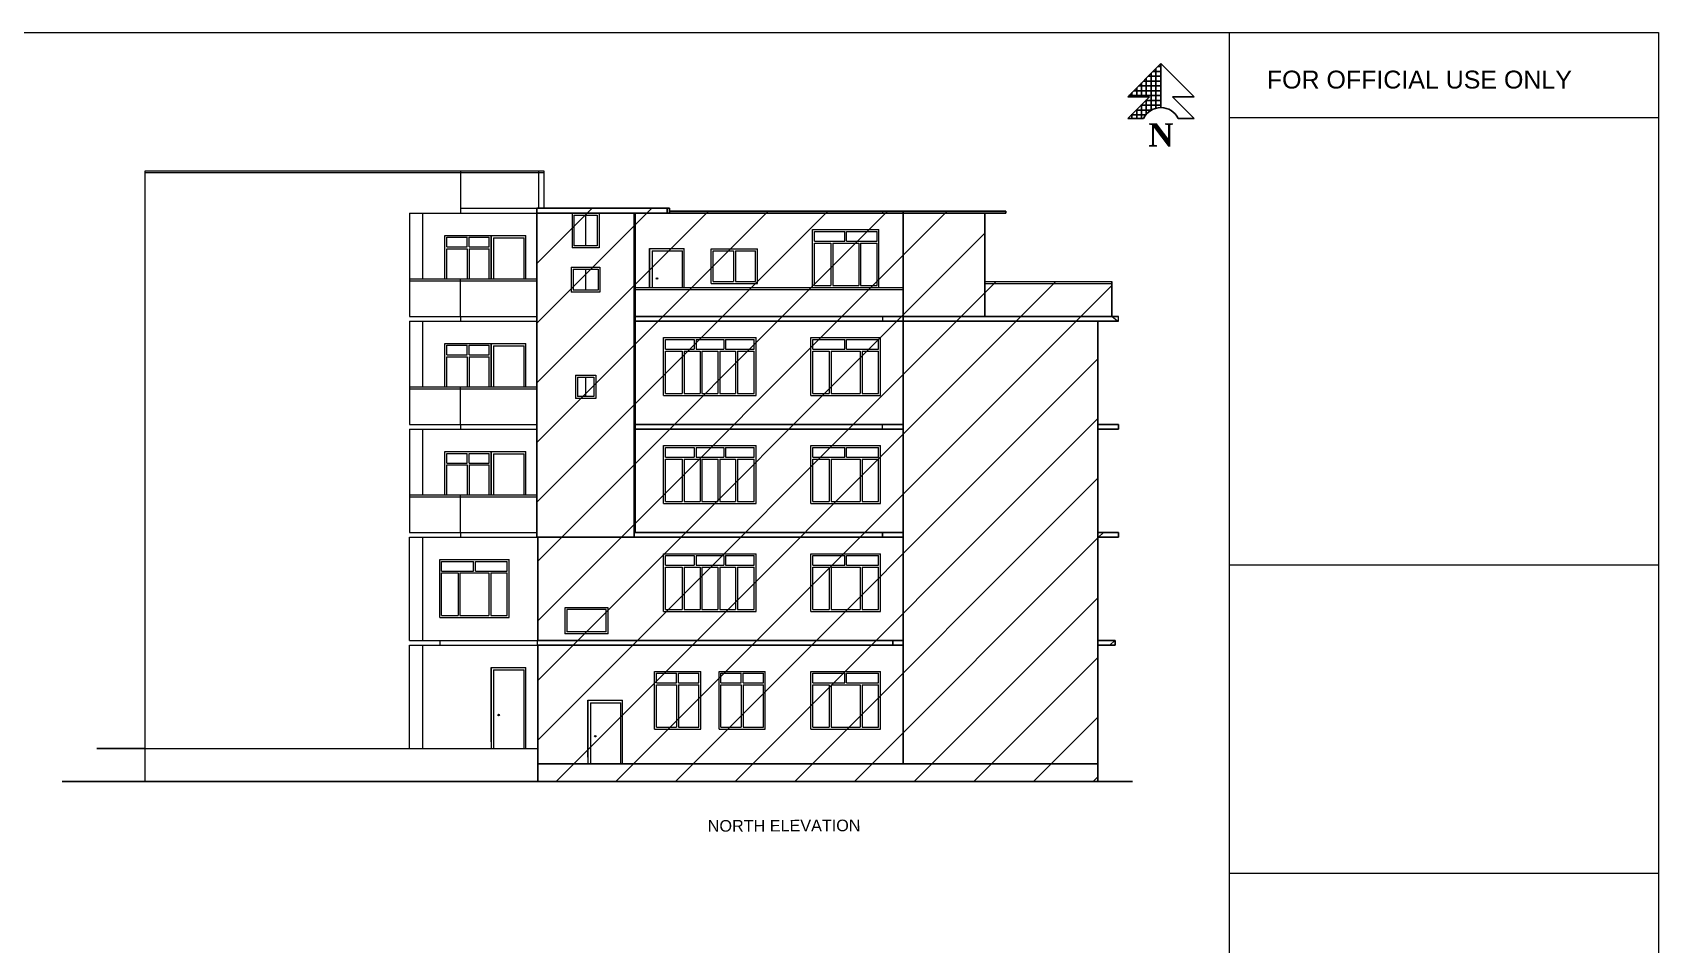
# Model space of a CAD drawing. Header units: inches. Extents: x 4069 to 291496, y -47643 to 12535.
# Drawn here: x 123478 to 125163, y -27846 to -26901 of the extents above; entities that cross this region are included whole.
import ezdxf

# ---------------------------------------------------------------- set-up
doc = ezdxf.new("R2010")
doc.units = ezdxf.units.IN
doc.header["$LTSCALE"] = 5
doc.header["$MEASUREMENT"] = 0
for name, color, linetype, lineweight in [('A-WALL', 7, 'Continuous', 9), ('DOOR', 62, 'Continuous', 0), ('ele1', 21, 'Continuous', 20), ('Railing', 43, 'Continuous', 18), ('win', 5, 'Continuous', 18)]:
    doc.layers.add(name, color=color, linetype=linetype, lineweight=lineweight)
for name, color, linetype in [('column', 4, 'Continuous'), ('TEXT', 6, 'Continuous'), ('WALL', 7, 'Continuous')]:
    doc.layers.add(name, color=color, linetype=linetype)
doc.styles.add('DIMTEXT', font='arial.ttf', dxfattribs={"height": 8})
doc.styles.get("Standard").update_dxf_attribs({"font": 'arial.ttf'})

# ---------------------------------------------------------------- blocks, each defined once
blk = doc.blocks.new('SDEGH')
at = {"layer": 'TEXT'}
h = blk.add_hatch(dxfattribs=at)
h.set_pattern_fill('NET', color=256, scale=40, style=0)
h.set_pattern_definition([(0, (43922.391, -13181.093), (0, 5), []), (90, (43922.391, -13181.093), (-5, 3e-16), [])])
h.paths.add_polyline_path([(52300.8, -9226.1), (52266.3, -9260.6), (52288.8, -9260.6), (52266.3, -9283.1), (52282.8, -9283.1, -0.284572), (52300.8, -9272)])
blk.add_line((52300.8, -9226.1), (52300.8, -9272), dxfattribs=at)
at = {"layer": 'WALL'}
for p, q in [((52266.3, -9260.6), (52300.8, -9226.1)), ((52335.4, -9260.6), (52300.8, -9226.1)), ((52266.3, -9260.6), (52288.8, -9260.6)), ((52266.3, -9283.1), (52288.8, -9260.6)), ((52335.4, -9260.6), (52312.9, -9260.6)), ((52335.4, -9283.1), (52312.9, -9260.6)), ((52266.3, -9283.1), (52282.8, -9283.1)), ((52335.4, -9283.1), (52318.8, -9283.1))]:
    blk.add_line(p, q, dxfattribs=at)
blk.add_arc((52300.8, -9292), 20.1, 26.4605, 153.5395, dxfattribs=at)
at = {"layer": 'Defpoints', "insert": (52287.7, -9288.2), "char_height": 24, "width": 23.16, "attachment_point": 1}
blk.add_mtext('{\\fTimes New Roman|b1|i0|c0|p18;N}', dxfattribs=at)

msp = doc.modelspace()

# ---------------------------------------------------------------- hatches: boundary and pattern name
at = {"layer": 'WALL', "linetype": 'ByBlock', "ltscale": 5, "true_color": 0xf8991e}
h = msp.add_hatch(dxfattribs=at)
h.set_pattern_fill('ANSI31', color=30, scale=350)
h.set_pattern_definition([(45, (116747.21, -23504.04), (-30.93592, 30.93592), [])])
h.paths.add_polyline_path([(124000.56922, -27083.00537), (124000.56922, -27424.00537), (124001.42217, -27424.00537), (124001.42217, -27677.00537), (124582.17527, -27677.00537), (124582.17527, -27536.00537), (124600.09733, -27536.00537), (124600.09733, -27531.00537), (124582.17527, -27531.00537), (124582.17527, -27424.00537), (124603.68174, -27424.00537), (124603.68174, -27419.00537), (124582.17527, -27419.00537), (124582.17527, -27312.00537), (124603.68174, -27312.00537), (124603.68174, -27307.00537), (124582.17527, -27307.00537), (124582.17527, -27200.00537), (124596.51292, -27200.00537), (124603.68174, -27200.00537), (124603.68174, -27195.00537), (124596.51292, -27195.00537), (124596.51292, -27159.00537), (124465.08447, -27159.00537), (124465.08447, -27086.00537), (124138.25347, -27086.00537), (124138.25347, -27083.00537)])

# ---------------------------------------------------------------- linework, layer by layer
at = {"layer": 'A-WALL', "ltscale": 5}
for p, q in [((123594.43047, -27083.00537), (123594.43047, -27044.00537)), ((123921.24315, -27044.00537), (123921.24315, -27088.00537)), ((124002.20513, -27044.00537), (124002.20513, -27083.00537)), ((124007.71007, -27044.00537), (124007.71007, -27083.00537)), ((123594.43047, -27677.00537), (123594.43047, -27083.00537)), ((123868.24315, -27088.00537), (124003.12941, -27088.00537)), ((123868.24315, -27088.00537), (123868.24315, -27195.00537)), ((123882.24315, -27156.00537), (123882.24315, -27088.00537)), ((123921.24315, -27083.00537), (124007.71007, -27083.00537)), ((124007.71007, -27088.00537), (124006.7858, -27088.00537)), ((124358.74691, -27086.00537), (124358.74691, -27088.00537)), ((123921.24315, -27195.00537), (123921.24315, -27156.00537)), ((123868.24315, -27195.00537), (124000.56922, -27195.00537)), ((123868.24315, -27200.00537), (124000.56922, -27200.00537)), ((123868.24315, -27200.00537), (123868.24315, -27307.00537)), ((123882.24315, -27268.00537), (123882.24315, -27200.00537)), ((123921.24315, -27195.00537), (123921.24315, -27200.00537)), ((124358.74691, -27195.00537), (124358.74691, -27200.00537)), ((124602.61657, -27200.00537), (124596.51292, -27195.00537)), ((124603.68174, -27200.00537), (124603.68174, -27195.00537)), ((123921.24315, -27307.00537), (123921.24315, -27268.00537)), ((123868.24315, -27307.00537), (124000.56922, -27307.00537)), ((123868.24315, -27312.00537), (124000.56922, -27312.00537)), ((123868.24315, -27312.00537), (123868.24315, -27419.00537)), ((123882.24315, -27380.00537), (123882.24315, -27312.00537)), ((123921.24315, -27307.00537), (123921.24315, -27312.00537)), ((124358.74691, -27312.00537), (124358.74691, -27307.00537)), ((123921.24315, -27419.00537), (123921.24315, -27380.00537)), ((123868.24315, -27419.00537), (124000.56922, -27419.00537)), ((123868.24315, -27424.00537), (124000.56922, -27424.00537)), ((123868.24315, -27531.00537), (123868.24315, -27424.00537)), ((123882.24315, -27531.00537), (123882.24315, -27424.00537)), ((123921.24315, -27419.00537), (123921.24315, -27424.00537)), ((123868.24315, -27531.00537), (124001.42217, -27531.00537)), ((123900.24315, -27536.00537), (123900.24315, -27531.00537)), ((124000.99569, -27536.00537), (124000.99569, -27531.00537)), ((123868.24315, -27536.00537), (124001.42217, -27536.00537)), ((123868.24315, -27643.00537), (123868.24315, -27536.00537)), ((123882.24315, -27643.00537), (123882.24315, -27536.00537)), ((123594.43047, -27643.00537), (124001.42217, -27643.00537))]:
    msp.add_line(p, q, dxfattribs=at)
for centre in [(124125.02011, -27155.76992), (123960.77893, -27608.25537), (124061.04853, -27630.25537)]:
    msp.add_circle(centre, 0.7664, dxfattribs=at)
at = {"layer": 'DOOR', "lineweight": 13}
for p, q in [((123953.12941, -27156.00537), (123953.12941, -27111.00537)), ((123953.12941, -27111.00537), (123953.12941, -27156.00537)), ((123953.12941, -27111.00537), (123989.12941, -27111.00537)), ((123955.62941, -27113.50537), (123955.62941, -27156.00537)), ((123955.62941, -27113.50537), (123987.12941, -27113.50537)), ((123987.12941, -27156.00537), (123987.12941, -27113.50537)), ((123989.12941, -27156.00537), (123989.12941, -27111.00537)), ((124117.3706, -27165.00537), (124117.3706, -27124.51992)), ((124117.3706, -27124.51992), (124117.3706, -27165.00537)), ((124117.3706, -27124.51992), (124153.35456, -27124.51992)), ((124153.35456, -27165.00537), (124153.35456, -27124.51992)), ((124119.8706, -27127.01992), (124119.8706, -27165.00537)), ((124119.8706, -27127.01992), (124151.35456, -27127.01992)), ((124151.35456, -27165.00537), (124151.35456, -27127.01992)), ((123953.12941, -27268.00537), (123953.12941, -27223.00537)), ((123953.12941, -27223.00537), (123953.12941, -27268.00537)), ((123953.12941, -27223.00537), (123989.12941, -27223.00537)), ((123955.62941, -27225.50537), (123955.62941, -27268.00537)), ((123955.62941, -27225.50537), (123987.12941, -27225.50537)), ((123987.12941, -27268.00537), (123987.12941, -27225.50537)), ((123989.12941, -27268.00537), (123989.12941, -27223.00537)), ((123953.12941, -27380.00537), (123953.12941, -27335.00537)), ((123953.12941, -27335.00537), (123953.12941, -27380.00537)), ((123953.12941, -27335.00537), (123989.12941, -27335.00537)), ((123955.62941, -27337.50537), (123955.62941, -27380.00537)), ((123955.62941, -27337.50537), (123987.12941, -27337.50537)), ((123987.12941, -27380.00537), (123987.12941, -27337.50537)), ((123989.12941, -27380.00537), (123989.12941, -27335.00537)), ((123953.12941, -27636.07351), (123953.12941, -27559.00537)), ((123953.12941, -27559.00537), (123953.12941, -27643.00537)), ((123953.12941, -27559.00537), (123989.12941, -27559.00537)), ((123955.62941, -27561.50537), (123955.62941, -27643.00537)), ((123955.62941, -27561.50537), (123987.12941, -27561.50537)), ((123987.12941, -27643.00537), (123987.12941, -27561.50537)), ((123989.12941, -27643.00537), (123989.12941, -27559.00537)), ((124053.39901, -27652.07351), (124053.39901, -27593.00537)), ((124053.39901, -27593.00537), (124053.39901, -27659.00537)), ((124053.39901, -27593.00537), (124089.38298, -27593.00537)), ((124055.89901, -27595.50537), (124055.89901, -27659.00537)), ((124055.89901, -27595.50537), (124087.38298, -27595.50537)), ((124087.38298, -27659.00537), (124087.38298, -27595.50537)), ((124089.38298, -27659.00537), (124089.38298, -27593.00537))]:
    msp.add_line(p, q, dxfattribs=at)
at = {"layer": 'ele1'}
for p, q in [((124718.79913, -29056.11078), (124718.79913, -26900.77781)), ((125163.44975, -26989.32637), (124718.79913, -26989.32637)), ((125163.44975, -27452.82471), (124718.79913, -27452.82471)), ((125163.44975, -27772.59013), (124718.79913, -27772.59013))]:
    msp.add_line(p, q, dxfattribs=at)
msp.add_lwpolyline([(122078.4853, -26900.77781), (125163.44975, -26900.77781), (125163.44975, -29056.11078), (122078.4853, -29056.11078)], close=True, dxfattribs=at)
msp.add_lwpolyline([(122078.4853, -26900.77781), (125163.44975, -26900.77781), (125163.44975, -29056.11078), (122078.4853, -29056.11078)], close=True, dxfattribs=at)
at = {"layer": 'Railing', "color": 30}
for p, q in [((123594.43047, -27044.00537), (124007.71007, -27044.00537)), ((123594.43047, -27046.00537), (124007.71007, -27046.00537)), ((123868.24315, -27156.00537), (124000.56922, -27156.00537)), ((123868.24315, -27158.00537), (124000.56922, -27158.00537)), ((124465.08447, -27159.00537), (124596.51292, -27159.00537)), ((124102.37728, -27165.00537), (124380.25339, -27165.00537)), ((124102.37728, -27167.00537), (124380.25339, -27167.00537)), ((124465.08447, -27161.00537), (124596.51292, -27161.00537)), ((123868.24315, -27268.00537), (124000.56922, -27268.00537)), ((123868.24315, -27270.00537), (124000.56922, -27270.00537)), ((123868.24315, -27380.00537), (124000.56922, -27380.00537)), ((123868.24315, -27382.00537), (124000.56922, -27382.00537))]:
    msp.add_line(p, q, dxfattribs=at)
at = {"layer": 'WALL', "color": 2, "linetype": 'ByBlock', "ltscale": 5}
for p, q in [((124000.56922, -27419.00537), (124000.56922, -27083.00537)), ((124000.56922, -27083.00537), (124137.98436, -27083.00537)), ((124000.56922, -27088.00537), (124137.98436, -27088.00537)), ((124101.303, -27424.00537), (124101.303, -27088.00537)), ((124102.37728, -27419.00537), (124102.37728, -27088.00537)), ((124135.70363, -27088.00537), (124135.70363, -27083.00537)), ((124137.98436, -27088.00537), (124137.98436, -27083.00537)), ((124137.98436, -27086.00537), (124486.59095, -27086.00537)), ((124137.98436, -27088.00537), (124486.59095, -27088.00537)), ((124380.25339, -27086.00537), (124380.25339, -27195.00537)), ((124465.08447, -27088.00537), (124465.08447, -27195.00537)), ((124486.59095, -27088.00537), (124486.59095, -27086.00537)), ((124596.51292, -27195.00537), (124596.51292, -27159.00537)), ((124102.37728, -27195.00537), (124465.08447, -27195.00537)), ((124102.37728, -27200.00537), (124380.25339, -27200.00537)), ((124380.25339, -27659.00537), (124380.25339, -27195.00537)), ((124380.25339, -27200.00537), (124603.68174, -27200.00537)), ((124465.08447, -27195.00537), (124603.68174, -27195.00537)), ((124582.17527, -27419.00537), (124582.17527, -27200.00537)), ((124102.37728, -27307.00537), (124380.25339, -27307.00537)), ((124102.37728, -27312.00537), (124380.25339, -27312.00537)), ((124582.17527, -27307.00537), (124603.68174, -27307.00537)), ((124582.17527, -27312.00537), (124603.68174, -27312.00537)), ((124603.68174, -27312.00537), (124603.68174, -27307.00537)), ((124000.56922, -27424.00537), (124000.56922, -27419.00537)), ((124000.56922, -27424.00537), (124380.25339, -27424.00537)), ((124001.42217, -27531.00537), (124001.42217, -27424.00537)), ((124101.303, -27419.00537), (124380.25339, -27419.00537)), ((124358.74691, -27424.00537), (124358.74691, -27419.00537)), ((124582.17527, -27419.00537), (124603.68174, -27419.00537)), ((124582.17527, -27531.00537), (124582.17527, -27419.00537)), ((124582.17527, -27424.00537), (124603.68174, -27424.00537)), ((124603.68174, -27424.00537), (124603.68174, -27419.00537)), ((124000.99569, -27531.00537), (124380.25339, -27531.00537)), ((124369.50015, -27536.00537), (124369.50015, -27531.00537)), ((124582.17527, -27531.00537), (124600.09733, -27531.00537)), ((124582.17527, -27531.00537), (124582.17527, -27677.00537)), ((124600.09733, -27536.00537), (124600.09733, -27531.00537)), ((124000.99569, -27536.00537), (124380.25339, -27536.00537)), ((124001.42217, -27536.00537), (124001.42217, -27677.00537)), ((124582.17527, -27536.00537), (124600.09733, -27536.00537)), ((123544.35158, -27643.00537), (123594.43047, -27643.00537)), ((124001.42217, -27659.00537), (124582.17527, -27659.00537)), ((123508.35158, -27677.00537), (124618.17527, -27677.00537))]:
    msp.add_line(p, q, dxfattribs=at)
at = {"layer": 'win'}
for p, q in [((124036.92232, -27088.00537), (124036.92232, -27124.00537)), ((124036.92232, -27088.00537), (124064.92232, -27088.00537)), ((124038.92232, -27090.00537), (124038.92232, -27122.00537)), ((124038.92232, -27090.00537), (124062.92232, -27090.00537)), ((124050.92232, -27090.00537), (124050.92232, -27122.00537)), ((124062.92232, -27090.00537), (124062.92232, -27122.00537)), ((124064.92232, -27088.00537), (124064.92232, -27124.00537)), ((124286.17568, -27105.00537), (124355.14495, -27105.00537)), ((124286.17568, -27165.00537), (124286.17568, -27105.00537)), ((124288.17568, -27107.00537), (124319.67635, -27107.00537)), ((124288.17568, -27117.00537), (124288.17568, -27107.00537)), ((124319.67635, -27117.00537), (124319.67635, -27107.00537)), ((124321.67635, -27107.00537), (124353.14495, -27107.00537)), ((124321.67635, -27117.00537), (124321.67635, -27107.00537)), ((124353.14495, -27117.00537), (124353.14495, -27107.00537)), ((124355.14495, -27165.00537), (124355.14495, -27105.00537)), ((123905.12941, -27111.00537), (123953.12941, -27111.00537)), ((123905.12941, -27156.00537), (123905.12941, -27111.00537)), ((123907.12941, -27113.00537), (123928.12941, -27113.00537)), ((123907.12941, -27123.00537), (123907.12941, -27113.00537)), ((123907.12941, -27123.00537), (123928.12941, -27123.00537)), ((123907.12941, -27156.00537), (123907.12941, -27125.00537)), ((123907.12941, -27125.00537), (123928.12941, -27125.00537)), ((123928.12941, -27123.00537), (123928.12941, -27113.00537)), ((123928.12941, -27125.00537), (123928.12941, -27156.00537)), ((123930.12941, -27113.00537), (123951.12941, -27113.00537)), ((123930.12941, -27123.00537), (123930.12941, -27113.00537)), ((123930.12941, -27123.00537), (123951.12941, -27123.00537)), ((123930.12941, -27125.00537), (123951.12941, -27125.00537)), ((123930.12941, -27125.00537), (123930.12941, -27156.00537)), ((123951.12941, -27123.00537), (123951.12941, -27113.00537)), ((123951.12941, -27156.00537), (123951.12941, -27125.00537)), ((123953.12941, -27156.00537), (123953.12941, -27111.00537)), ((124064.92232, -27124.00537), (124036.92232, -27124.00537)), ((124062.92232, -27122.00537), (124038.92232, -27122.00537)), ((124181.34209, -27125.00537), (124229.32072, -27125.00537)), ((124181.34209, -27161.00537), (124181.34209, -27125.00537)), ((124229.32072, -27161.00537), (124229.32072, -27125.00537)), ((124288.17568, -27117.00537), (124319.67635, -27117.00537)), ((124288.17568, -27119.00537), (124305.17635, -27119.00537)), ((124288.17568, -27163.00537), (124288.17568, -27119.00537)), ((124305.17635, -27119.00537), (124305.17635, -27163.00537)), ((124307.17635, -27119.00537), (124334.14495, -27119.00537)), ((124307.17635, -27119.00537), (124307.17635, -27163.00537)), ((124321.67635, -27117.00537), (124353.14495, -27117.00537)), ((124334.14495, -27119.00537), (124334.14495, -27163.00537)), ((124336.14495, -27119.00537), (124353.14495, -27119.00537)), ((124336.14495, -27119.00537), (124336.14495, -27163.00537)), ((124353.14495, -27163.00537), (124353.14495, -27119.00537)), ((124183.34209, -27159.00537), (124183.34209, -27127.00537)), ((124183.34209, -27127.00537), (124204.33141, -27127.00537)), ((124204.33141, -27127.00537), (124204.33141, -27159.00537)), ((124206.33141, -27127.00537), (124227.32072, -27127.00537)), ((124206.33141, -27127.00537), (124206.33141, -27159.00537)), ((124227.32072, -27159.00537), (124227.32072, -27127.00537)), ((124035.929, -27144.00537), (124035.929, -27170.00537)), ((124035.929, -27144.00537), (124065.91564, -27144.00537)), ((124037.929, -27146.00537), (124037.929, -27168.00537)), ((124037.929, -27146.00537), (124063.91564, -27146.00537)), ((124050.92232, -27146.00537), (124050.92232, -27168.00537)), ((124063.91564, -27146.00537), (124063.91564, -27168.00537)), ((124065.91564, -27144.00537), (124065.91564, -27170.00537)), ((124183.34209, -27159.00537), (124204.33141, -27159.00537)), ((124206.33141, -27159.00537), (124227.32072, -27159.00537)), ((124065.91564, -27170.00537), (124035.929, -27170.00537)), ((124063.91564, -27168.00537), (124037.929, -27168.00537)), ((124181.34209, -27161.00537), (124229.32072, -27161.00537)), ((124286.17568, -27165.00537), (124355.14495, -27165.00537)), ((124288.17568, -27163.00537), (124305.17635, -27163.00537)), ((124307.17635, -27163.00537), (124334.14495, -27163.00537)), ((124336.14495, -27163.00537), (124353.14495, -27163.00537)), ((123905.12941, -27223.00537), (123953.12941, -27223.00537)), ((123905.12941, -27268.00537), (123905.12941, -27223.00537)), ((123907.12941, -27225.00537), (123928.12941, -27225.00537)), ((123907.12941, -27235.00537), (123907.12941, -27225.00537)), ((123928.12941, -27235.00537), (123928.12941, -27225.00537)), ((123930.12941, -27225.00537), (123951.12941, -27225.00537)), ((123930.12941, -27235.00537), (123930.12941, -27225.00537)), ((123951.12941, -27235.00537), (123951.12941, -27225.00537)), ((123953.12941, -27268.00537), (123953.12941, -27223.00537)), ((124131.86414, -27217.00537), (124227.82139, -27217.00537)), ((124131.86414, -27277.00537), (124131.86414, -27217.00537)), ((124133.86414, -27219.00537), (124163.5308, -27219.00537)), ((124133.86414, -27229.00537), (124133.86414, -27219.00537)), ((124163.5308, -27219.00537), (124163.5308, -27229.00537)), ((124165.5308, -27219.00537), (124194.15472, -27219.00537)), ((124165.5308, -27219.00537), (124165.5308, -27229.00537)), ((124194.15472, -27219.00537), (124194.15472, -27229.00537)), ((124196.15472, -27219.00537), (124225.82139, -27219.00537)), ((124196.15472, -27219.00537), (124196.15472, -27229.00537)), ((124225.82139, -27229.00537), (124225.82139, -27219.00537)), ((124227.82139, -27277.00537), (124227.82139, -27217.00537)), ((124284.67635, -27217.00537), (124356.64428, -27217.00537)), ((124284.67635, -27277.00537), (124284.67635, -27217.00537)), ((124286.67635, -27219.00537), (124319.67635, -27219.00537)), ((124286.67635, -27229.00537), (124286.67635, -27219.00537)), ((124319.67635, -27229.00537), (124319.67635, -27219.00537)), ((124321.67635, -27219.00537), (124354.64428, -27219.00537)), ((124321.67635, -27229.00537), (124321.67635, -27219.00537)), ((124354.64428, -27229.00537), (124354.64428, -27219.00537)), ((124356.64428, -27277.00537), (124356.64428, -27217.00537)), ((123907.12941, -27235.00537), (123928.12941, -27235.00537)), ((123907.12941, -27268.00537), (123907.12941, -27237.00537)), ((123907.12941, -27237.00537), (123928.12941, -27237.00537)), ((123928.12941, -27237.00537), (123928.12941, -27268.00537)), ((123930.12941, -27235.00537), (123951.12941, -27235.00537)), ((123930.12941, -27237.00537), (123951.12941, -27237.00537)), ((123930.12941, -27237.00537), (123930.12941, -27268.00537)), ((123951.12941, -27268.00537), (123951.12941, -27237.00537)), ((124133.86414, -27229.00537), (124163.5308, -27229.00537)), ((124133.86414, -27231.00537), (124151.26414, -27231.00537)), ((124133.86414, -27275.00537), (124133.86414, -27231.00537)), ((124151.26414, -27231.00537), (124151.26414, -27275.00537)), ((124153.26414, -27231.00537), (124169.66414, -27231.00537)), ((124153.26414, -27231.00537), (124153.26414, -27275.00537)), ((124165.5308, -27229.00537), (124194.15472, -27229.00537)), ((124169.66414, -27231.00537), (124169.66414, -27275.00537)), ((124171.66414, -27231.00537), (124188.02139, -27231.00537)), ((124171.66414, -27231.00537), (124171.66414, -27275.00537)), ((124188.02139, -27231.00537), (124188.02139, -27275.00537)), ((124190.02139, -27231.00537), (124206.42139, -27231.00537)), ((124190.02139, -27231.00537), (124190.02139, -27275.00537)), ((124196.15472, -27229.00537), (124225.82139, -27229.00537)), ((124206.42139, -27231.00537), (124206.42139, -27275.00537)), ((124208.42139, -27231.00537), (124225.82139, -27231.00537)), ((124208.42139, -27231.00537), (124208.42139, -27275.00537)), ((124225.82139, -27275.00537), (124225.82139, -27231.00537)), ((124286.67635, -27229.00537), (124319.67635, -27229.00537)), ((124286.67635, -27231.00537), (124303.67635, -27231.00537)), ((124286.67635, -27275.00537), (124286.67635, -27231.00537)), ((124303.67635, -27231.00537), (124303.67635, -27275.00537)), ((124305.67635, -27231.00537), (124335.64428, -27231.00537)), ((124305.67635, -27231.00537), (124305.67635, -27275.00537)), ((124321.67635, -27229.00537), (124354.64428, -27229.00537)), ((124335.64428, -27231.00537), (124335.64428, -27275.00537)), ((124337.64428, -27231.00537), (124354.64428, -27231.00537)), ((124337.64428, -27231.00537), (124337.64428, -27275.00537)), ((124354.64428, -27275.00537), (124354.64428, -27231.00537)), ((124040.44079, -27256.00537), (124040.44079, -27280.00537)), ((124040.44079, -27256.00537), (124061.43143, -27256.00537)), ((124042.44079, -27258.00537), (124042.44079, -27278.00537)), ((124042.44079, -27258.00537), (124059.43143, -27258.00537)), ((124050.93611, -27258.00537), (124050.93611, -27278.00537)), ((124059.43143, -27258.00537), (124059.43143, -27278.00537)), ((124061.43143, -27256.00537), (124061.43143, -27280.00537)), ((124059.43143, -27278.00537), (124042.44079, -27278.00537)), ((124131.86414, -27277.00537), (124227.82139, -27277.00537)), ((124133.86414, -27275.00537), (124151.26414, -27275.00537)), ((124153.26414, -27275.00537), (124169.66414, -27275.00537)), ((124171.66414, -27275.00537), (124188.02139, -27275.00537)), ((124190.02139, -27275.00537), (124206.42139, -27275.00537)), ((124208.42139, -27275.00537), (124225.82139, -27275.00537)), ((124284.67635, -27277.00537), (124356.64428, -27277.00537)), ((124286.67635, -27275.00537), (124303.67635, -27275.00537)), ((124305.67635, -27275.00537), (124335.64428, -27275.00537)), ((124337.64428, -27275.00537), (124354.64428, -27275.00537)), ((124061.43143, -27280.00537), (124040.44079, -27280.00537)), ((124131.86414, -27329.00537), (124227.82139, -27329.00537)), ((124131.86414, -27389.00537), (124131.86414, -27329.00537)), ((124227.82139, -27389.00537), (124227.82139, -27329.00537)), ((124284.67635, -27329.00537), (124356.64428, -27329.00537)), ((124284.67635, -27389.00537), (124284.67635, -27329.00537)), ((124356.64428, -27389.00537), (124356.64428, -27329.00537)), ((123905.12941, -27335.00537), (123953.12941, -27335.00537)), ((123905.12941, -27380.00537), (123905.12941, -27335.00537)), ((123907.12941, -27337.00537), (123928.12941, -27337.00537)), ((123907.12941, -27347.00537), (123907.12941, -27337.00537)), ((123928.12941, -27347.00537), (123928.12941, -27337.00537)), ((123930.12941, -27337.00537), (123951.12941, -27337.00537)), ((123930.12941, -27347.00537), (123930.12941, -27337.00537)), ((123951.12941, -27347.00537), (123951.12941, -27337.00537)), ((123953.12941, -27380.00537), (123953.12941, -27335.00537)), ((124133.86414, -27331.00537), (124163.5308, -27331.00537)), ((124133.86414, -27341.00537), (124133.86414, -27331.00537)), ((124133.86414, -27341.00537), (124163.5308, -27341.00537)), ((124133.86414, -27343.00537), (124151.26414, -27343.00537)), ((124133.86414, -27387.00537), (124133.86414, -27343.00537)), ((124151.26414, -27343.00537), (124151.26414, -27387.00537)), ((124153.26414, -27343.00537), (124169.66414, -27343.00537)), ((124153.26414, -27343.00537), (124153.26414, -27387.00537)), ((124163.5308, -27331.00537), (124163.5308, -27341.00537)), ((124165.5308, -27331.00537), (124194.15472, -27331.00537)), ((124165.5308, -27331.00537), (124165.5308, -27341.00537)), ((124165.5308, -27341.00537), (124194.15472, -27341.00537)), ((124169.66414, -27343.00537), (124169.66414, -27387.00537)), ((124171.66414, -27343.00537), (124188.02139, -27343.00537)), ((124171.66414, -27343.00537), (124171.66414, -27387.00537)), ((124188.02139, -27343.00537), (124188.02139, -27387.00537)), ((124190.02139, -27343.00537), (124206.42139, -27343.00537)), ((124190.02139, -27343.00537), (124190.02139, -27387.00537)), ((124194.15472, -27331.00537), (124194.15472, -27341.00537)), ((124196.15472, -27331.00537), (124225.82139, -27331.00537)), ((124196.15472, -27331.00537), (124196.15472, -27341.00537)), ((124196.15472, -27341.00537), (124225.82139, -27341.00537)), ((124206.42139, -27343.00537), (124206.42139, -27387.00537)), ((124208.42139, -27343.00537), (124225.82139, -27343.00537)), ((124208.42139, -27343.00537), (124208.42139, -27387.00537)), ((124225.82139, -27341.00537), (124225.82139, -27331.00537)), ((124225.82139, -27387.00537), (124225.82139, -27343.00537)), ((124286.67635, -27331.00537), (124319.67635, -27331.00537)), ((124286.67635, -27341.00537), (124286.67635, -27331.00537)), ((124286.67635, -27341.00537), (124319.67635, -27341.00537)), ((124286.67635, -27343.00537), (124303.67635, -27343.00537)), ((124286.67635, -27387.00537), (124286.67635, -27343.00537)), ((124303.67635, -27343.00537), (124303.67635, -27387.00537)), ((124305.67635, -27343.00537), (124335.64428, -27343.00537)), ((124305.67635, -27343.00537), (124305.67635, -27387.00537)), ((124319.67635, -27341.00537), (124319.67635, -27331.00537)), ((124321.67635, -27331.00537), (124354.64428, -27331.00537)), ((124321.67635, -27341.00537), (124321.67635, -27331.00537)), ((124321.67635, -27341.00537), (124354.64428, -27341.00537)), ((124335.64428, -27343.00537), (124335.64428, -27387.00537)), ((124337.64428, -27343.00537), (124354.64428, -27343.00537)), ((124337.64428, -27343.00537), (124337.64428, -27387.00537)), ((124354.64428, -27341.00537), (124354.64428, -27331.00537)), ((124354.64428, -27387.00537), (124354.64428, -27343.00537)), ((123907.12941, -27347.00537), (123928.12941, -27347.00537)), ((123907.12941, -27380.00537), (123907.12941, -27349.00537)), ((123907.12941, -27349.00537), (123928.12941, -27349.00537)), ((123928.12941, -27349.00537), (123928.12941, -27380.00537)), ((123930.12941, -27347.00537), (123951.12941, -27347.00537)), ((123930.12941, -27349.00537), (123951.12941, -27349.00537)), ((123930.12941, -27349.00537), (123930.12941, -27380.00537)), ((123951.12941, -27380.00537), (123951.12941, -27349.00537)), ((124131.86414, -27389.00537), (124227.82139, -27389.00537)), ((124133.86414, -27387.00537), (124151.26414, -27387.00537)), ((124153.26414, -27387.00537), (124169.66414, -27387.00537)), ((124171.66414, -27387.00537), (124188.02139, -27387.00537)), ((124190.02139, -27387.00537), (124206.42139, -27387.00537)), ((124208.42139, -27387.00537), (124225.82139, -27387.00537)), ((124284.67635, -27389.00537), (124356.64428, -27389.00537)), ((124286.67635, -27387.00537), (124303.67635, -27387.00537)), ((124305.67635, -27387.00537), (124335.64428, -27387.00537)), ((124337.64428, -27387.00537), (124354.64428, -27387.00537)), ((123899.68628, -27447.00537), (123971.68628, -27447.00537)), ((123899.68628, -27507.00537), (123899.68628, -27447.00537)), ((123971.68628, -27507.00537), (123971.68628, -27447.00537)), ((124131.86414, -27441.00537), (124227.82139, -27441.00537)), ((124131.86414, -27501.00537), (124131.86414, -27441.00537)), ((124133.86414, -27443.00537), (124163.5308, -27443.00537)), ((124133.86414, -27453.00537), (124133.86414, -27443.00537)), ((124163.5308, -27443.00537), (124163.5308, -27453.00537)), ((124165.5308, -27443.00537), (124194.15472, -27443.00537)), ((124165.5308, -27443.00537), (124165.5308, -27453.00537)), ((124194.15472, -27443.00537), (124194.15472, -27453.00537)), ((124196.15472, -27443.00537), (124225.82139, -27443.00537)), ((124196.15472, -27443.00537), (124196.15472, -27453.00537)), ((124225.82139, -27453.00537), (124225.82139, -27443.00537)), ((124227.82139, -27501.00537), (124227.82139, -27441.00537)), ((124284.67635, -27441.00537), (124356.64428, -27441.00537)), ((124284.67635, -27501.00537), (124284.67635, -27441.00537)), ((124286.67635, -27443.00537), (124319.67635, -27443.00537)), ((124286.67635, -27453.00537), (124286.67635, -27443.00537)), ((124319.67635, -27453.00537), (124319.67635, -27443.00537)), ((124321.67635, -27443.00537), (124354.64428, -27443.00537)), ((124321.67635, -27453.00537), (124321.67635, -27443.00537)), ((124354.64428, -27453.00537), (124354.64428, -27443.00537)), ((124356.64428, -27501.00537), (124356.64428, -27441.00537)), ((123901.68628, -27449.00537), (123934.71834, -27449.00537)), ((123901.68628, -27459.00537), (123901.68628, -27449.00537)), ((123901.68628, -27459.00537), (123934.71834, -27459.00537)), ((123901.68628, -27461.00537), (123918.68628, -27461.00537)), ((123901.68628, -27505.00537), (123901.68628, -27461.00537)), ((123918.68628, -27461.00537), (123918.68628, -27505.00537)), ((123920.68628, -27461.00537), (123950.68628, -27461.00537)), ((123920.68628, -27461.00537), (123920.68628, -27505.00537)), ((123934.71834, -27459.00537), (123934.71834, -27449.00537)), ((123936.71834, -27449.00537), (123969.68628, -27449.00537)), ((123936.71834, -27459.00537), (123936.71834, -27449.00537)), ((123936.71834, -27459.00537), (123969.68628, -27459.00537)), ((123950.68628, -27461.00537), (123950.68628, -27505.00537)), ((123952.68628, -27461.00537), (123969.68628, -27461.00537)), ((123952.68628, -27461.00537), (123952.68628, -27505.00537)), ((123969.68628, -27459.00537), (123969.68628, -27449.00537)), ((123969.68628, -27505.00537), (123969.68628, -27461.00537)), ((124133.86414, -27453.00537), (124163.5308, -27453.00537)), ((124133.86414, -27455.00537), (124151.26414, -27455.00537)), ((124133.86414, -27499.00537), (124133.86414, -27455.00537)), ((124151.26414, -27455.00537), (124151.26414, -27499.00537)), ((124153.26414, -27455.00537), (124169.66414, -27455.00537)), ((124153.26414, -27455.00537), (124153.26414, -27499.00537)), ((124165.5308, -27453.00537), (124194.15472, -27453.00537)), ((124169.66414, -27455.00537), (124169.66414, -27499.00537)), ((124171.66414, -27455.00537), (124188.02139, -27455.00537)), ((124171.66414, -27455.00537), (124171.66414, -27499.00537)), ((124188.02139, -27455.00537), (124188.02139, -27499.00537)), ((124190.02139, -27455.00537), (124206.42139, -27455.00537)), ((124190.02139, -27455.00537), (124190.02139, -27499.00537)), ((124196.15472, -27453.00537), (124225.82139, -27453.00537)), ((124206.42139, -27455.00537), (124206.42139, -27499.00537)), ((124208.42139, -27455.00537), (124225.82139, -27455.00537)), ((124208.42139, -27455.00537), (124208.42139, -27499.00537)), ((124225.82139, -27499.00537), (124225.82139, -27455.00537)), ((124286.67635, -27453.00537), (124319.67635, -27453.00537)), ((124286.67635, -27455.00537), (124303.67635, -27455.00537)), ((124286.67635, -27499.00537), (124286.67635, -27455.00537)), ((124303.67635, -27455.00537), (124303.67635, -27499.00537)), ((124305.67635, -27455.00537), (124335.64428, -27455.00537)), ((124305.67635, -27455.00537), (124305.67635, -27499.00537)), ((124321.67635, -27453.00537), (124354.64428, -27453.00537)), ((124335.64428, -27455.00537), (124335.64428, -27499.00537)), ((124337.64428, -27455.00537), (124354.64428, -27455.00537)), ((124337.64428, -27455.00537), (124337.64428, -27499.00537)), ((124354.64428, -27499.00537), (124354.64428, -27455.00537)), ((124074.37596, -27497.00537), (124029.396, -27497.00537)), ((124029.396, -27497.00537), (124029.396, -27524.00537)), ((124074.37596, -27524.00537), (124074.37596, -27497.00537)), ((123899.68628, -27507.00537), (123971.68628, -27507.00537)), ((123901.68628, -27505.00537), (123918.68628, -27505.00537)), ((123920.68628, -27505.00537), (123950.68628, -27505.00537)), ((123952.68628, -27505.00537), (123969.68628, -27505.00537)), ((124072.37596, -27499.00537), (124031.396, -27499.00537)), ((124031.396, -27499.00537), (124031.396, -27522.00537)), ((124072.37596, -27522.00537), (124072.37596, -27499.00537)), ((124131.86414, -27501.00537), (124227.82139, -27501.00537)), ((124133.86414, -27499.00537), (124151.26414, -27499.00537)), ((124153.26414, -27499.00537), (124169.66414, -27499.00537)), ((124171.66414, -27499.00537), (124188.02139, -27499.00537)), ((124190.02139, -27499.00537), (124206.42139, -27499.00537)), ((124208.42139, -27499.00537), (124225.82139, -27499.00537)), ((124284.67635, -27501.00537), (124356.64428, -27501.00537)), ((124286.67635, -27499.00537), (124303.67635, -27499.00537)), ((124305.67635, -27499.00537), (124335.64428, -27499.00537)), ((124337.64428, -27499.00537), (124354.64428, -27499.00537)), ((124074.37596, -27524.00537), (124029.396, -27524.00537)), ((124072.37596, -27522.00537), (124031.396, -27522.00537)), ((124122.36837, -27563.00537), (124170.34699, -27563.00537)), ((124122.36837, -27623.00537), (124122.36837, -27563.00537)), ((124124.36837, -27565.00537), (124145.36837, -27565.00537)), ((124124.36837, -27575.00537), (124124.36837, -27565.00537)), ((124145.36837, -27575.00537), (124145.36837, -27565.00537)), ((124147.36837, -27565.00537), (124168.34699, -27565.00537)), ((124147.36837, -27575.00537), (124147.36837, -27565.00537)), ((124168.34699, -27575.00537), (124168.34699, -27565.00537)), ((124170.34699, -27623.00537), (124170.34699, -27563.00537)), ((124189.33853, -27563.00537), (124237.31715, -27563.00537)), ((124189.33853, -27623.00537), (124189.33853, -27563.00537)), ((124191.33853, -27565.00537), (124212.31715, -27565.00537)), ((124191.33853, -27575.00537), (124191.33853, -27565.00537)), ((124212.31715, -27575.00537), (124212.31715, -27565.00537)), ((124214.31715, -27565.00537), (124235.31715, -27565.00537)), ((124214.31715, -27575.00537), (124214.31715, -27565.00537)), ((124235.31715, -27575.00537), (124235.31715, -27565.00537)), ((124237.31715, -27623.00537), (124237.31715, -27563.00537)), ((124284.67635, -27563.00537), (124356.64428, -27563.00537)), ((124284.67635, -27623.00537), (124284.67635, -27563.00537)), ((124286.67635, -27565.00537), (124319.67635, -27565.00537)), ((124286.67635, -27575.00537), (124286.67635, -27565.00537)), ((124319.67635, -27575.00537), (124319.67635, -27565.00537)), ((124321.67635, -27565.00537), (124354.64428, -27565.00537)), ((124321.67635, -27575.00537), (124321.67635, -27565.00537)), ((124354.64428, -27575.00537), (124354.64428, -27565.00537)), ((124356.64428, -27623.00537), (124356.64428, -27563.00537)), ((124124.36837, -27575.00537), (124145.36837, -27575.00537)), ((124124.36837, -27621.00537), (124124.36837, -27577.00537)), ((124124.36837, -27577.00537), (124145.36837, -27577.00537)), ((124145.36837, -27577.00537), (124145.36837, -27621.00537)), ((124147.36837, -27575.00537), (124168.34699, -27575.00537)), ((124147.36837, -27577.00537), (124168.34699, -27577.00537)), ((124147.36837, -27577.00537), (124147.36837, -27621.00537)), ((124168.34699, -27621.00537), (124168.34699, -27577.00537)), ((124191.33853, -27575.00537), (124212.31715, -27575.00537)), ((124191.33853, -27621.00537), (124191.33853, -27577.00537)), ((124191.33853, -27577.00537), (124212.31715, -27577.00537)), ((124212.31715, -27577.00537), (124212.31715, -27621.00537)), ((124214.31715, -27575.00537), (124235.31715, -27575.00537)), ((124214.31715, -27577.00537), (124235.31715, -27577.00537)), ((124214.31715, -27577.00537), (124214.31715, -27621.00537)), ((124235.31715, -27621.00537), (124235.31715, -27577.00537)), ((124286.67635, -27575.00537), (124319.67635, -27575.00537)), ((124286.67635, -27577.00537), (124303.67635, -27577.00537)), ((124286.67635, -27621.00537), (124286.67635, -27577.00537)), ((124303.67635, -27577.00537), (124303.67635, -27621.00537)), ((124305.67635, -27577.00537), (124335.64428, -27577.00537)), ((124305.67635, -27577.00537), (124305.67635, -27621.00537)), ((124321.67635, -27575.00537), (124354.64428, -27575.00537)), ((124335.64428, -27577.00537), (124335.64428, -27621.00537)), ((124337.64428, -27577.00537), (124354.64428, -27577.00537)), ((124337.64428, -27577.00537), (124337.64428, -27621.00537)), ((124354.64428, -27621.00537), (124354.64428, -27577.00537)), ((124122.36837, -27623.00537), (124170.34699, -27623.00537)), ((124124.36837, -27621.00537), (124145.36837, -27621.00537)), ((124147.36837, -27621.00537), (124168.34699, -27621.00537)), ((124189.33853, -27623.00537), (124237.31715, -27623.00537)), ((124191.33853, -27621.00537), (124212.31715, -27621.00537)), ((124214.31715, -27621.00537), (124235.31715, -27621.00537)), ((124284.67635, -27623.00537), (124356.64428, -27623.00537)), ((124286.67635, -27621.00537), (124303.67635, -27621.00537)), ((124305.67635, -27621.00537), (124335.64428, -27621.00537)), ((124337.64428, -27621.00537), (124354.64428, -27621.00537))]:
    msp.add_line(p, q, dxfattribs=at)

# ---------------------------------------------------------------- block references
at = {"layer": 'WALL'}
msp.add_blockref('SDEGH', (72346.76472, -17706.72845), dxfattribs=at)

# ---------------------------------------------------------------- texts
at = {"layer": 'column', "color": 0, "insert": (124256.82616, -27716.9313), "char_height": 12, "width": 216.2724828, "attachment_point": 2, "rotation": 0.20565602, "style": 'DIMTEXT'}
msp.add_mtext('NORTH ELEVATION', dxfattribs=at)
at = {"layer": 'Defpoints'}
msp.add_text('FOR OFFICIAL USE ONLY', height=18.5271092, dxfattribs=at).set_placement((124757.37507, -26958.8066))

doc.saveas('drawing.dxf')
